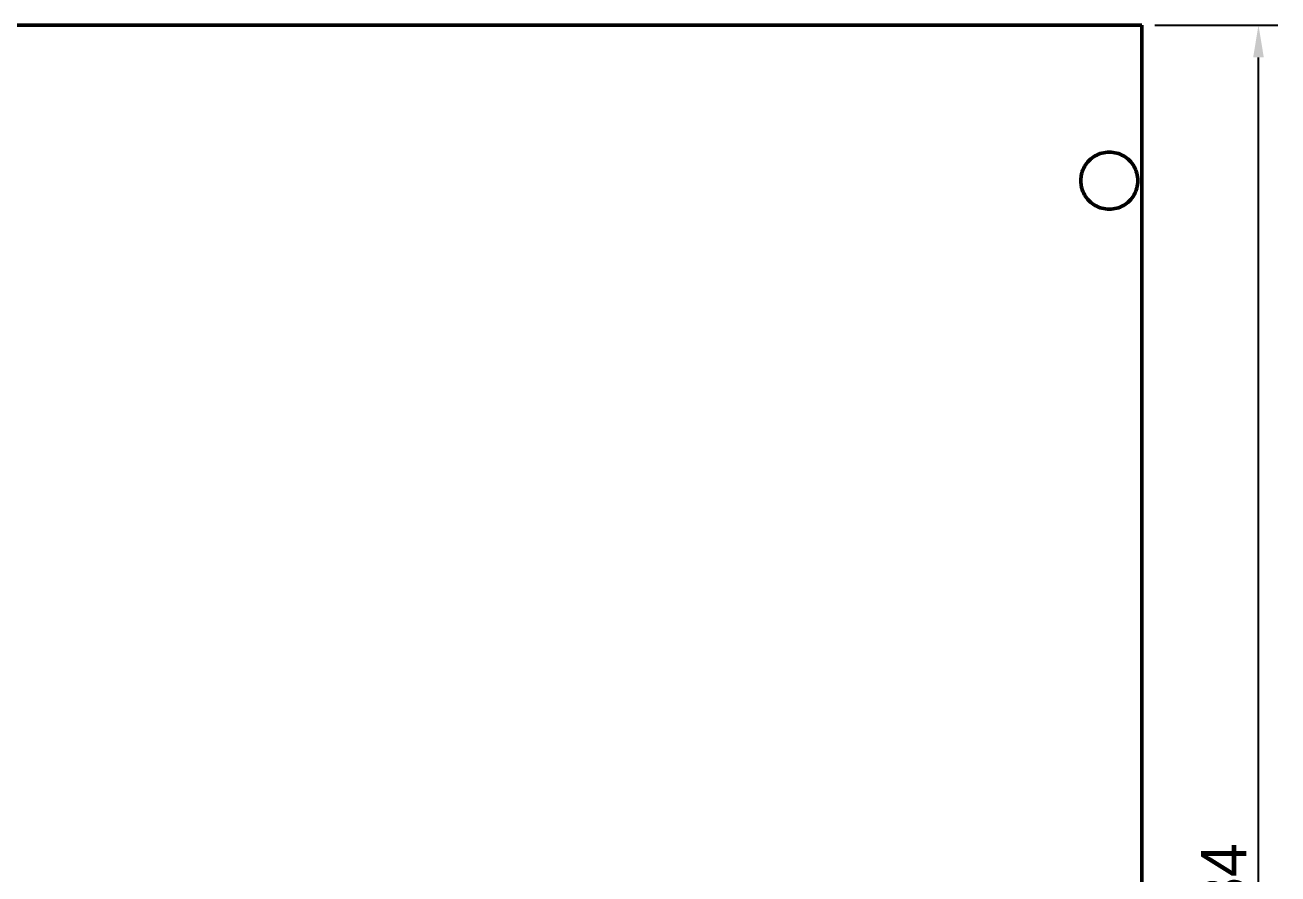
# Model space of a CAD drawing. Header units: millimetres. Extents: x 0 to 594, y 0 to 420.
# Drawn here: x 98.2 to 194.8, y 160.7 to 226.1 of the extents above; entities that cross this region are included whole.
import ezdxf

# ---------------------------------------------------------------- set-up
doc = ezdxf.new("R2010")
doc.units = ezdxf.units.MM
doc.linetypes.add('DASHED', pattern=[1.524, 1.27, -0.254])
for name, color, linetype, lineweight in [('COTAS', 7, 'CONTINUOUS', 25), ('OCULTA', 8, 'DASHED', 25), ('VISIBLE', 7, 'CONTINUOUS', 50)]:
    doc.layers.add(name, color=color, linetype=linetype, lineweight=lineweight)
doc.dimstyles.new('F3D_1000', dxfattribs={"dimtxt": 3.5, "dimasz": 2.5, "dimexe": 1.5, "dimexo": 1, "dimgap": 0.9, "dimtad": 1, "dimdec": 1, "dimdsep": 46, "dimcen": 2.5, "dimazin": 3, "dimtfac": 1, "dimtmove": 0, "dimatfit": 3})

msp = doc.modelspace()

# ---------------------------------------------------------------- linework, layer by layer
at = {"layer": 'OCULTA'}
for p, q in [((29.579, 226.12), (184.279, 226.12)), ((184.279, 92.12), (184.279, 226.12)), ((184.279, 226.12), (184.279, 226.12)), ((179.95, 215.342), (180.034, 215.459)), ((180.034, 215.459), (180.125, 215.57)), ((180.125, 215.57), (180.223, 215.676)), ((180.223, 215.676), (180.329, 215.774)), ((180.329, 215.774), (180.44, 215.865)), ((180.44, 215.865), (180.557, 215.949)), ((180.557, 215.949), (180.679, 216.025)), ((180.679, 216.025), (180.806, 216.093)), ((180.806, 216.093), (180.937, 216.152)), ((180.937, 216.152), (181.072, 216.203)), ((181.072, 216.203), (181.21, 216.245)), ((181.21, 216.245), (181.35, 216.278)), ((181.35, 216.278), (181.492, 216.301)), ((181.492, 216.301), (181.635, 216.315)), ((181.635, 216.315), (181.779, 216.32)), ((181.779, 216.32), (181.923, 216.315)), ((181.923, 216.315), (182.066, 216.301)), ((182.066, 216.301), (182.208, 216.278)), ((182.208, 216.278), (182.349, 216.245)), ((182.349, 216.245), (182.486, 216.203)), ((182.621, 216.152), (182.486, 216.203)), ((182.621, 216.152), (182.752, 216.093)), ((182.752, 216.093), (182.879, 216.025)), ((182.879, 216.025), (183.001, 215.949)), ((183.001, 215.949), (183.118, 215.865)), ((183.118, 215.865), (183.23, 215.774)), ((183.23, 215.774), (183.335, 215.676)), ((183.433, 215.57), (183.335, 215.676)), ((183.433, 215.57), (183.525, 215.459)), ((183.608, 215.342), (183.525, 215.459)), ((179.598, 214.407), (179.621, 214.549)), ((179.621, 214.549), (179.654, 214.689)), ((179.654, 214.689), (179.696, 214.827)), ((179.696, 214.827), (179.747, 214.962)), ((179.747, 214.962), (179.806, 215.093)), ((179.806, 215.093), (179.874, 215.22)), ((179.874, 215.22), (179.95, 215.342)), ((183.608, 215.342), (183.684, 215.22)), ((183.752, 215.093), (183.684, 215.22)), ((183.812, 214.962), (183.752, 215.093)), ((183.862, 214.827), (183.812, 214.962)), ((183.904, 214.689), (183.862, 214.827)), ((183.937, 214.549), (183.904, 214.689)), ((183.96, 214.407), (183.937, 214.549)), ((179.579, 214.12), (179.584, 214.264)), ((179.584, 213.976), (179.579, 214.12)), ((179.584, 214.264), (179.598, 214.407)), ((179.584, 213.976), (179.598, 213.833)), ((179.621, 213.691), (179.598, 213.833)), ((179.654, 213.55), (179.621, 213.691)), ((179.696, 213.413), (179.654, 213.55)), ((183.862, 213.413), (183.904, 213.55)), ((183.904, 213.55), (183.937, 213.691)), ((183.937, 213.691), (183.96, 213.833)), ((183.974, 214.264), (183.96, 214.407)), ((183.96, 213.833), (183.974, 213.976)), ((183.974, 214.264), (183.979, 214.12)), ((183.974, 213.976), (183.979, 214.12)), ((179.747, 213.278), (179.696, 213.413)), ((179.747, 213.278), (179.806, 213.147)), ((179.874, 213.02), (179.806, 213.147)), ((179.874, 213.02), (179.95, 212.898)), ((179.95, 212.898), (180.034, 212.781)), ((180.034, 212.781), (180.125, 212.669)), ((180.125, 212.669), (180.223, 212.564)), ((180.329, 212.466), (180.223, 212.564)), ((183.23, 212.466), (183.335, 212.564)), ((183.335, 212.564), (183.433, 212.669)), ((183.433, 212.669), (183.525, 212.781)), ((183.525, 212.781), (183.608, 212.898)), ((183.608, 212.898), (183.684, 213.02)), ((183.684, 213.02), (183.752, 213.147)), ((183.752, 213.147), (183.812, 213.278)), ((183.812, 213.278), (183.862, 213.413)), ((180.329, 212.466), (180.44, 212.374)), ((180.44, 212.374), (180.557, 212.291)), ((180.557, 212.291), (180.679, 212.215)), ((180.679, 212.215), (180.806, 212.147)), ((180.937, 212.087), (180.806, 212.147)), ((180.937, 212.087), (181.072, 212.037)), ((181.072, 212.037), (181.21, 211.995)), ((181.21, 211.995), (181.35, 211.962)), ((181.35, 211.962), (181.492, 211.939)), ((181.492, 211.939), (181.635, 211.925)), ((181.635, 211.925), (181.779, 211.92)), ((181.779, 211.92), (181.923, 211.925)), ((181.923, 211.925), (182.066, 211.939)), ((182.066, 211.939), (182.208, 211.962)), ((182.208, 211.962), (182.349, 211.995)), ((182.349, 211.995), (182.486, 212.037)), ((182.486, 212.037), (182.621, 212.087)), ((182.621, 212.087), (182.752, 212.147)), ((182.752, 212.147), (182.879, 212.215)), ((182.879, 212.215), (183.001, 212.291)), ((183.001, 212.291), (183.118, 212.374)), ((183.118, 212.374), (183.23, 212.466))]:
    msp.add_line(p, q, dxfattribs=at)
at = {"layer": 'VISIBLE'}
for p, q in [((29.579, 226.12), (184.279, 226.12)), ((29.579, 226.12), (184.279, 226.12)), ((184.279, 92.12), (184.279, 226.12)), ((184.279, 226.12), (184.279, 226.12)), ((184.279, 226.12), (184.279, 226.12)), ((184.279, 226.12), (184.279, 92.12)), ((179.95, 215.342), (180.034, 215.459)), ((180.034, 215.459), (179.95, 215.342)), ((180.034, 215.459), (180.125, 215.57)), ((180.125, 215.57), (180.034, 215.459)), ((180.034, 215.459), (180.034, 215.459)), ((180.125, 215.57), (180.223, 215.676)), ((180.223, 215.676), (180.125, 215.57)), ((180.125, 215.57), (180.125, 215.57)), ((180.223, 215.676), (180.223, 215.676)), ((180.223, 215.676), (180.329, 215.774)), ((180.329, 215.774), (180.223, 215.676)), ((180.329, 215.774), (180.44, 215.865)), ((180.44, 215.865), (180.329, 215.774)), ((180.329, 215.774), (180.329, 215.774)), ((180.44, 215.865), (180.557, 215.949)), ((180.557, 215.949), (180.44, 215.865)), ((180.44, 215.865), (180.44, 215.865)), ((180.557, 215.949), (180.679, 216.025)), ((180.679, 216.025), (180.557, 215.949)), ((180.557, 215.949), (180.557, 215.949)), ((180.679, 216.025), (180.806, 216.093)), ((180.806, 216.093), (180.679, 216.025)), ((180.679, 216.025), (180.679, 216.025)), ((180.806, 216.093), (180.937, 216.152)), ((180.937, 216.152), (180.806, 216.093)), ((180.806, 216.093), (180.806, 216.093)), ((180.937, 216.152), (181.072, 216.203)), ((181.072, 216.203), (180.937, 216.152)), ((180.937, 216.152), (180.937, 216.152)), ((181.072, 216.203), (181.21, 216.245)), ((181.21, 216.245), (181.072, 216.203)), ((181.072, 216.203), (181.072, 216.203)), ((181.21, 216.245), (181.35, 216.278)), ((181.35, 216.278), (181.21, 216.245)), ((181.21, 216.245), (181.21, 216.245)), ((181.35, 216.278), (181.492, 216.301)), ((181.492, 216.301), (181.35, 216.278)), ((181.35, 216.278), (181.35, 216.278)), ((181.492, 216.301), (181.635, 216.315)), ((181.635, 216.315), (181.492, 216.301)), ((181.492, 216.301), (181.492, 216.301)), ((181.635, 216.315), (181.779, 216.32)), ((181.779, 216.32), (181.635, 216.315)), ((181.635, 216.315), (181.635, 216.315)), ((181.779, 216.32), (181.923, 216.315)), ((181.923, 216.315), (181.779, 216.32)), ((181.779, 216.32), (181.779, 216.32)), ((181.923, 216.315), (182.066, 216.301)), ((182.066, 216.301), (181.923, 216.315)), ((181.923, 216.315), (181.923, 216.315)), ((182.066, 216.301), (182.208, 216.278)), ((182.208, 216.278), (182.066, 216.301)), ((182.066, 216.301), (182.066, 216.301)), ((182.208, 216.278), (182.349, 216.245)), ((182.349, 216.245), (182.208, 216.278)), ((182.208, 216.278), (182.208, 216.278)), ((182.349, 216.245), (182.486, 216.203)), ((182.486, 216.203), (182.349, 216.245)), ((182.349, 216.245), (182.349, 216.245)), ((182.621, 216.152), (182.486, 216.203)), ((182.621, 216.152), (182.486, 216.203)), ((182.486, 216.203), (182.486, 216.203)), ((182.621, 216.152), (182.752, 216.093)), ((182.752, 216.093), (182.621, 216.152)), ((182.621, 216.152), (182.621, 216.152)), ((182.752, 216.093), (182.879, 216.025)), ((182.879, 216.025), (182.752, 216.093)), ((182.752, 216.093), (182.752, 216.093)), ((182.879, 216.025), (183.001, 215.949)), ((183.001, 215.949), (182.879, 216.025)), ((182.879, 216.025), (182.879, 216.025)), ((183.001, 215.949), (183.118, 215.865)), ((183.118, 215.865), (183.001, 215.949)), ((183.001, 215.949), (183.001, 215.949)), ((183.118, 215.865), (183.23, 215.774)), ((183.23, 215.774), (183.118, 215.865)), ((183.118, 215.865), (183.118, 215.865)), ((183.23, 215.774), (183.335, 215.676)), ((183.335, 215.676), (183.23, 215.774)), ((183.23, 215.774), (183.23, 215.774)), ((183.433, 215.57), (183.335, 215.676)), ((183.433, 215.57), (183.335, 215.676)), ((183.335, 215.676), (183.335, 215.676)), ((183.433, 215.57), (183.525, 215.459)), ((183.525, 215.459), (183.433, 215.57)), ((183.433, 215.57), (183.433, 215.57)), ((183.608, 215.342), (183.525, 215.459)), ((183.608, 215.342), (183.525, 215.459)), ((183.525, 215.459), (183.525, 215.459)), ((179.598, 214.407), (179.621, 214.549)), ((179.621, 214.549), (179.598, 214.407)), ((179.621, 214.549), (179.654, 214.689)), ((179.654, 214.689), (179.621, 214.549)), ((179.621, 214.549), (179.621, 214.549)), ((179.654, 214.689), (179.696, 214.827)), ((179.696, 214.827), (179.654, 214.689)), ((179.654, 214.689), (179.654, 214.689)), ((179.696, 214.827), (179.747, 214.962)), ((179.747, 214.962), (179.696, 214.827)), ((179.696, 214.827), (179.696, 214.827)), ((179.747, 214.962), (179.806, 215.093)), ((179.806, 215.093), (179.747, 214.962)), ((179.747, 214.962), (179.747, 214.962)), ((179.806, 215.093), (179.874, 215.22)), ((179.874, 215.22), (179.806, 215.093)), ((179.806, 215.093), (179.806, 215.093)), ((179.874, 215.22), (179.95, 215.342)), ((179.95, 215.342), (179.874, 215.22)), ((179.874, 215.22), (179.874, 215.22)), ((179.95, 215.342), (179.95, 215.342)), ((183.608, 215.342), (183.684, 215.22)), ((183.684, 215.22), (183.608, 215.342)), ((183.608, 215.342), (183.608, 215.342)), ((183.752, 215.093), (183.684, 215.22)), ((183.752, 215.093), (183.684, 215.22)), ((183.684, 215.22), (183.684, 215.22)), ((183.812, 214.962), (183.752, 215.093)), ((183.812, 214.962), (183.752, 215.093)), ((183.752, 215.093), (183.752, 215.093)), ((183.862, 214.827), (183.812, 214.962)), ((183.862, 214.827), (183.812, 214.962)), ((183.812, 214.962), (183.812, 214.962)), ((183.904, 214.689), (183.862, 214.827)), ((183.904, 214.689), (183.862, 214.827)), ((183.862, 214.827), (183.862, 214.827)), ((183.937, 214.549), (183.904, 214.689)), ((183.937, 214.549), (183.904, 214.689)), ((183.904, 214.689), (183.904, 214.689)), ((183.96, 214.407), (183.937, 214.549)), ((183.96, 214.407), (183.937, 214.549)), ((183.937, 214.549), (183.937, 214.549)), ((179.579, 214.12), (179.584, 214.264)), ((179.584, 214.264), (179.579, 214.12)), ((179.584, 213.976), (179.579, 214.12)), ((179.579, 214.12), (179.579, 214.12)), ((179.579, 214.12), (179.584, 213.976)), ((179.584, 214.264), (179.598, 214.407)), ((179.598, 214.407), (179.584, 214.264)), ((179.584, 214.264), (179.584, 214.264)), ((179.584, 213.976), (179.598, 213.833)), ((179.584, 213.976), (179.584, 213.976)), ((179.584, 213.976), (179.598, 213.833)), ((179.598, 214.407), (179.598, 214.407)), ((179.621, 213.691), (179.598, 213.833)), ((179.598, 213.833), (179.598, 213.833)), ((179.598, 213.833), (179.621, 213.691)), ((179.654, 213.55), (179.621, 213.691)), ((179.621, 213.691), (179.621, 213.691)), ((179.621, 213.691), (179.654, 213.55)), ((179.696, 213.413), (179.654, 213.55)), ((179.654, 213.55), (179.654, 213.55)), ((179.654, 213.55), (179.696, 213.413)), ((183.862, 213.413), (183.904, 213.55)), ((183.862, 213.413), (183.904, 213.55)), ((183.904, 213.55), (183.937, 213.691)), ((183.904, 213.55), (183.937, 213.691)), ((183.904, 213.55), (183.904, 213.55)), ((183.937, 213.691), (183.96, 213.833)), ((183.937, 213.691), (183.96, 213.833)), ((183.937, 213.691), (183.937, 213.691)), ((183.974, 214.264), (183.96, 214.407)), ((183.974, 214.264), (183.96, 214.407)), ((183.96, 214.407), (183.96, 214.407)), ((183.96, 213.833), (183.974, 213.976)), ((183.96, 213.833), (183.974, 213.976)), ((183.96, 213.833), (183.96, 213.833)), ((183.974, 214.264), (183.979, 214.12)), ((183.979, 214.12), (183.974, 214.264)), ((183.974, 214.264), (183.974, 214.264)), ((183.974, 213.976), (183.979, 214.12)), ((183.974, 213.976), (183.979, 214.12)), ((183.974, 213.976), (183.974, 213.976)), ((183.979, 214.12), (183.979, 214.12)), ((179.747, 213.278), (179.696, 213.413)), ((179.696, 213.413), (179.696, 213.413)), ((179.696, 213.413), (179.747, 213.278)), ((179.747, 213.278), (179.806, 213.147)), ((179.747, 213.278), (179.747, 213.278)), ((179.747, 213.278), (179.806, 213.147)), ((179.874, 213.02), (179.806, 213.147)), ((179.806, 213.147), (179.806, 213.147)), ((179.806, 213.147), (179.874, 213.02)), ((179.874, 213.02), (179.95, 212.898)), ((179.874, 213.02), (179.874, 213.02)), ((179.874, 213.02), (179.95, 212.898)), ((179.95, 212.898), (180.034, 212.781)), ((179.95, 212.898), (179.95, 212.898)), ((179.95, 212.898), (180.034, 212.781)), ((180.034, 212.781), (180.125, 212.669)), ((180.034, 212.781), (180.034, 212.781)), ((180.034, 212.781), (180.125, 212.669)), ((180.125, 212.669), (180.223, 212.564)), ((180.125, 212.669), (180.125, 212.669)), ((180.125, 212.669), (180.223, 212.564)), ((180.223, 212.564), (180.223, 212.564)), ((180.329, 212.466), (180.223, 212.564)), ((180.223, 212.564), (180.329, 212.466)), ((183.23, 212.466), (183.335, 212.564)), ((183.23, 212.466), (183.335, 212.564)), ((183.335, 212.564), (183.433, 212.669)), ((183.335, 212.564), (183.433, 212.669)), ((183.335, 212.564), (183.335, 212.564)), ((183.433, 212.669), (183.525, 212.781)), ((183.433, 212.669), (183.525, 212.781)), ((183.433, 212.669), (183.433, 212.669)), ((183.525, 212.781), (183.608, 212.898)), ((183.525, 212.781), (183.608, 212.898)), ((183.525, 212.781), (183.525, 212.781)), ((183.608, 212.898), (183.684, 213.02)), ((183.608, 212.898), (183.684, 213.02)), ((183.608, 212.898), (183.608, 212.898)), ((183.684, 213.02), (183.752, 213.147)), ((183.684, 213.02), (183.752, 213.147)), ((183.684, 213.02), (183.684, 213.02)), ((183.752, 213.147), (183.812, 213.278)), ((183.752, 213.147), (183.812, 213.278)), ((183.752, 213.147), (183.752, 213.147)), ((183.812, 213.278), (183.862, 213.413)), ((183.812, 213.278), (183.862, 213.413)), ((183.812, 213.278), (183.812, 213.278)), ((183.862, 213.413), (183.862, 213.413)), ((180.329, 212.466), (180.44, 212.374)), ((180.329, 212.466), (180.329, 212.466)), ((180.329, 212.466), (180.44, 212.374)), ((180.44, 212.374), (180.557, 212.291)), ((180.44, 212.374), (180.44, 212.374)), ((180.44, 212.374), (180.557, 212.291)), ((180.557, 212.291), (180.679, 212.215)), ((180.557, 212.291), (180.557, 212.291)), ((180.557, 212.291), (180.679, 212.215)), ((180.679, 212.215), (180.806, 212.147)), ((180.679, 212.215), (180.679, 212.215)), ((180.679, 212.215), (180.806, 212.147)), ((180.937, 212.087), (180.806, 212.147)), ((180.806, 212.147), (180.806, 212.147)), ((180.806, 212.147), (180.937, 212.087)), ((180.937, 212.087), (181.072, 212.037)), ((180.937, 212.087), (180.937, 212.087)), ((180.937, 212.087), (181.072, 212.037)), ((181.072, 212.037), (181.21, 211.995)), ((181.072, 212.037), (181.072, 212.037)), ((181.072, 212.037), (181.21, 211.995)), ((181.21, 211.995), (181.35, 211.962)), ((181.21, 211.995), (181.21, 211.995)), ((181.21, 211.995), (181.35, 211.962)), ((181.35, 211.962), (181.492, 211.939)), ((181.35, 211.962), (181.35, 211.962)), ((181.35, 211.962), (181.492, 211.939)), ((181.492, 211.939), (181.635, 211.925)), ((181.492, 211.939), (181.492, 211.939)), ((181.492, 211.939), (181.635, 211.925)), ((181.635, 211.925), (181.779, 211.92)), ((181.635, 211.925), (181.635, 211.925)), ((181.635, 211.925), (181.779, 211.92)), ((181.779, 211.92), (181.923, 211.925)), ((181.779, 211.92), (181.923, 211.925)), ((181.779, 211.92), (181.779, 211.92)), ((181.923, 211.925), (182.066, 211.939)), ((181.923, 211.925), (182.066, 211.939)), ((181.923, 211.925), (181.923, 211.925)), ((182.066, 211.939), (182.208, 211.962)), ((182.066, 211.939), (182.208, 211.962)), ((182.066, 211.939), (182.066, 211.939)), ((182.208, 211.962), (182.349, 211.995)), ((182.208, 211.962), (182.349, 211.995)), ((182.208, 211.962), (182.208, 211.962)), ((182.349, 211.995), (182.486, 212.037)), ((182.349, 211.995), (182.486, 212.037)), ((182.349, 211.995), (182.349, 211.995)), ((182.486, 212.037), (182.621, 212.087)), ((182.486, 212.037), (182.621, 212.087)), ((182.486, 212.037), (182.486, 212.037)), ((182.621, 212.087), (182.752, 212.147)), ((182.621, 212.087), (182.752, 212.147)), ((182.621, 212.087), (182.621, 212.087)), ((182.752, 212.147), (182.879, 212.215)), ((182.752, 212.147), (182.879, 212.215)), ((182.752, 212.147), (182.752, 212.147)), ((182.879, 212.215), (183.001, 212.291)), ((182.879, 212.215), (183.001, 212.291)), ((182.879, 212.215), (182.879, 212.215)), ((183.001, 212.291), (183.118, 212.374)), ((183.001, 212.291), (183.118, 212.374)), ((183.001, 212.291), (183.001, 212.291)), ((183.118, 212.374), (183.23, 212.466)), ((183.118, 212.374), (183.23, 212.466)), ((183.118, 212.374), (183.118, 212.374)), ((183.23, 212.466), (183.23, 212.466))]:
    msp.add_line(p, q, dxfattribs=at)

# ---------------------------------------------------------------- dimensions: what is measured, and where the dimension line sits
at = {"layer": 'COTAS'}
msp.add_linear_dim(base=(193.279, 92.12), p1=(184.279, 92.12), p2=(184.279, 226.12), angle=90, dimstyle='F3D_1000', dxfattribs=at).render()

doc.saveas('drawing.dxf')
